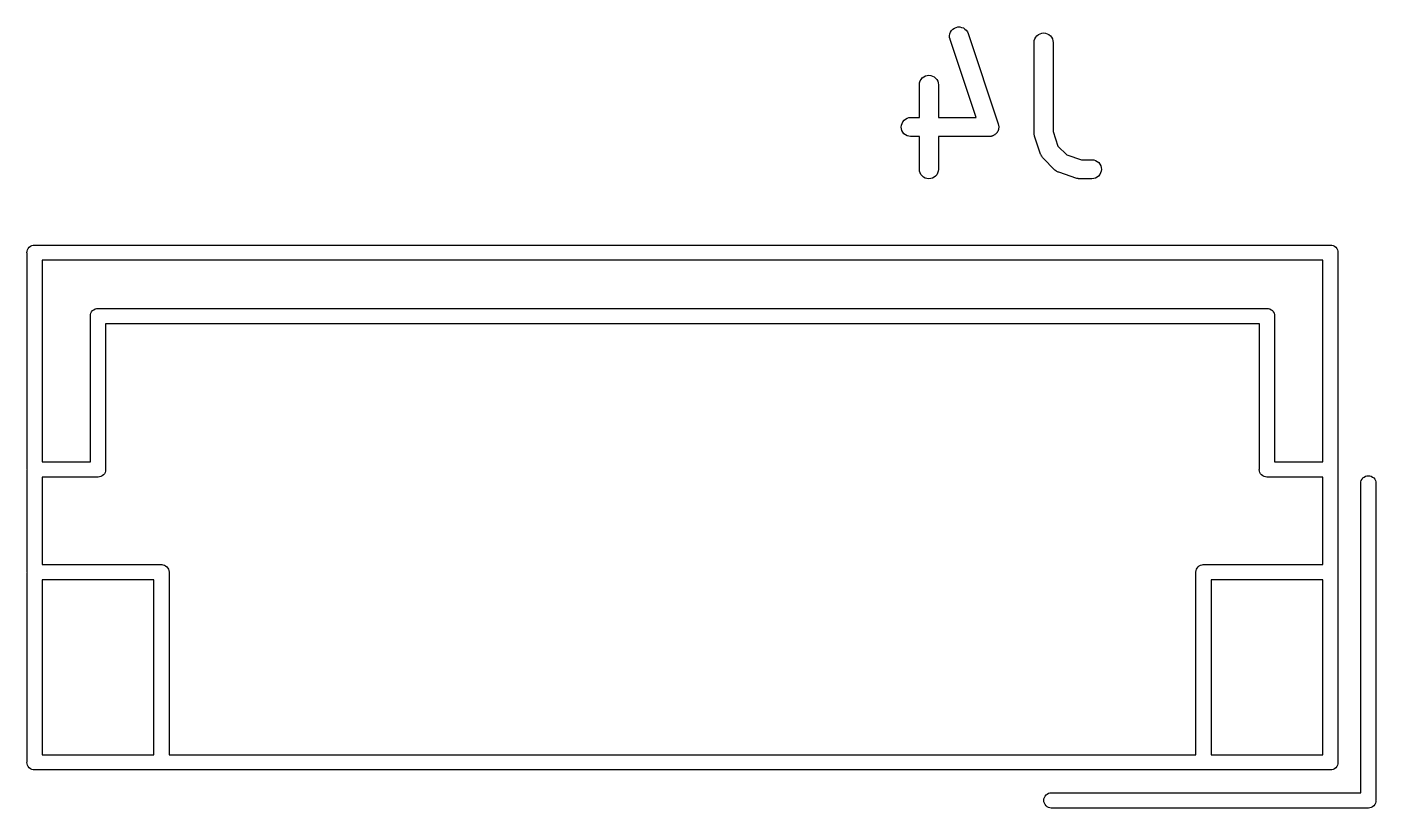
# Model space of a CAD drawing. Extents: x 60.5 to 142.6, y -115.4 to -60.2.
# Drawn here: x 69.95 to 80.6, y -115.42 to -109.26 of the extents above; entities that cross this region are included whole.
import ezdxf

# ---------------------------------------------------------------- set-up
doc = ezdxf.new("R2010")
doc.units = 0
doc.layers.add('BLACK', color=7, linetype='CONTINUOUS')

msp = doc.modelspace()

# ---------------------------------------------------------------- linework, layer by layer
at = {"layer": 'BLACK', "linetype": 'CONTINUOUS'}
for p, q in [((77.2479, -109.288), (77.258, -109.278)), ((77.258, -109.278), (77.27, -109.269)), ((77.27, -109.269), (77.2834, -109.263)), ((77.2834, -109.263), (77.2977, -109.26)), ((77.2977, -109.26), (77.3124, -109.26)), ((77.3124, -109.26), (77.3268, -109.263)), ((77.3268, -109.263), (77.3404, -109.268)), ((77.3404, -109.268), (77.3528, -109.276)), ((77.3528, -109.276), (77.3634, -109.286)), ((77.2319, -109.329), (77.2346, -109.314)), ((77.2321, -109.343), (77.2319, -109.329)), ((77.2352, -109.357), (77.2321, -109.343)), ((77.2346, -109.314), (77.2399, -109.301)), ((77.2355, -109.358), (77.2352, -109.357)), ((77.4407, -109.974), (77.2355, -109.358)), ((77.2399, -109.301), (77.2479, -109.288)), ((77.3634, -109.286), (77.3719, -109.298)), ((77.3719, -109.298), (77.3778, -109.311)), ((77.3778, -109.311), (77.6159, -110.025)), ((77.8983, -109.381), (77.9, -109.367)), ((77.8983, -109.382), (77.8983, -109.381)), ((77.8983, -110.097), (77.8983, -109.382)), ((77.9, -109.367), (77.9044, -109.353)), ((77.9044, -109.353), (77.9114, -109.34)), ((77.9114, -109.34), (77.9209, -109.329)), ((77.9209, -109.329), (77.9323, -109.32)), ((77.9323, -109.32), (77.9452, -109.313)), ((77.9452, -109.313), (77.9593, -109.309)), ((77.9593, -109.309), (77.9739, -109.307)), ((77.9739, -109.307), (77.9884, -109.309)), ((77.9884, -109.309), (78.0024, -109.313)), ((78.0024, -109.313), (78.0153, -109.32)), ((78.0153, -109.32), (78.0266, -109.33)), ((78.0266, -109.33), (78.0358, -109.341)), ((78.0358, -109.341), (78.0427, -109.354)), ((78.0427, -109.354), (78.0469, -109.368)), ((78.0469, -109.368), (78.0483, -109.382)), ((78.0483, -109.382), (78.0483, -110.084)), ((76.9936, -109.715), (76.9952, -109.7)), ((76.9952, -109.7), (76.9996, -109.686)), ((76.9996, -109.686), (77.0067, -109.673)), ((77.0067, -109.673), (77.0161, -109.662)), ((77.0161, -109.662), (77.0275, -109.653)), ((77.0275, -109.653), (77.0405, -109.646)), ((77.0405, -109.646), (77.0545, -109.642)), ((77.0545, -109.642), (77.0691, -109.641)), ((77.0691, -109.641), (77.0837, -109.642)), ((77.0837, -109.642), (77.0976, -109.647)), ((77.0976, -109.647), (77.1105, -109.654)), ((77.1105, -109.654), (77.1218, -109.663)), ((77.1218, -109.663), (77.131, -109.674)), ((77.131, -109.674), (77.1379, -109.687)), ((77.1379, -109.687), (77.1421, -109.701)), ((77.1421, -109.701), (77.1436, -109.716)), ((76.9936, -109.716), (76.9936, -109.715)), ((76.9936, -109.974), (76.9936, -109.716)), ((77.1436, -109.716), (77.1436, -109.974)), ((76.8522, -110.034), (76.8566, -110.02)), ((76.8566, -110.02), (76.8635, -110.007)), ((76.8635, -110.007), (76.8729, -109.996)), ((76.8729, -109.996), (76.8842, -109.987)), ((76.8842, -109.987), (76.8971, -109.98)), ((76.8971, -109.98), (76.9111, -109.975)), ((76.9111, -109.975), (76.9257, -109.974)), ((76.9257, -109.974), (76.9936, -109.974)), ((77.1436, -109.974), (77.4407, -109.974)), ((76.8507, -110.049), (76.8522, -110.034)), ((76.852, -110.063), (76.8507, -110.049)), ((76.8562, -110.077), (76.852, -110.063)), ((76.863, -110.09), (76.8562, -110.077)), ((76.8721, -110.102), (76.863, -110.09)), ((76.8833, -110.111), (76.8721, -110.102)), ((76.8962, -110.118), (76.8833, -110.111)), ((76.9101, -110.122), (76.8962, -110.118)), ((76.9247, -110.124), (76.9101, -110.122)), ((76.9257, -110.124), (76.9247, -110.124)), ((76.9936, -110.124), (76.9257, -110.124)), ((76.9936, -110.382), (76.9936, -110.124)), ((77.5448, -110.124), (77.1436, -110.124)), ((77.1436, -110.124), (77.1436, -110.382)), ((77.5492, -110.124), (77.5448, -110.124)), ((77.5537, -110.124), (77.5492, -110.124)), ((77.5565, -110.123), (77.5537, -110.124)), ((77.5593, -110.123), (77.5565, -110.123)), ((77.5636, -110.121), (77.5593, -110.123)), ((77.568, -110.12), (77.5636, -110.121)), ((77.5706, -110.119), (77.568, -110.12)), ((77.5733, -110.118), (77.5706, -110.119)), ((77.5773, -110.116), (77.5733, -110.118)), ((77.5814, -110.114), (77.5773, -110.116)), ((77.5837, -110.113), (77.5814, -110.114)), ((77.5863, -110.112), (77.5837, -110.113)), ((77.5897, -110.109), (77.5863, -110.112)), ((77.5934, -110.106), (77.5897, -110.109)), ((77.5954, -110.104), (77.5934, -110.106)), ((77.5976, -110.102), (77.5954, -110.104)), ((77.6005, -110.099), (77.5976, -110.102)), ((77.6036, -110.096), (77.6005, -110.099)), ((77.6051, -110.093), (77.6036, -110.096)), ((77.6069, -110.091), (77.6051, -110.093)), ((77.6091, -110.087), (77.6069, -110.091)), ((77.6115, -110.083), (77.6091, -110.087)), ((77.6125, -110.081), (77.6115, -110.083)), ((77.6139, -110.078), (77.6125, -110.081)), ((77.6152, -110.074), (77.6139, -110.078)), ((77.6169, -110.07), (77.6152, -110.074)), ((77.6159, -110.025), (77.6162, -110.026)), ((77.6162, -110.026), (77.6172, -110.031)), ((77.6174, -110.067), (77.6169, -110.07)), ((77.6172, -110.031), (77.6184, -110.035)), ((77.6182, -110.064), (77.6174, -110.067)), ((77.6187, -110.06), (77.6182, -110.064)), ((77.6184, -110.035), (77.6187, -110.038)), ((77.6187, -110.038), (77.6193, -110.041)), ((77.6195, -110.055), (77.6187, -110.06)), ((77.6193, -110.041), (77.6194, -110.045)), ((77.6194, -110.045), (77.6198, -110.05)), ((77.6198, -110.05), (77.6195, -110.052)), ((77.6195, -110.052), (77.6195, -110.055)), ((77.8987, -110.101), (77.8983, -110.097)), ((77.8988, -110.105), (77.8987, -110.101)), ((77.8995, -110.108), (77.8988, -110.105)), ((77.8998, -110.111), (77.8995, -110.108)), ((77.901, -110.115), (77.8998, -110.111)), ((77.9019, -110.119), (77.901, -110.115)), ((77.9022, -110.12), (77.9019, -110.119)), ((77.9498, -110.263), (77.9022, -110.12)), ((78.0483, -110.084), (78.0865, -110.199)), ((78.0865, -110.199), (78.1567, -110.269)), ((77.9507, -110.265), (77.9498, -110.263)), ((77.9513, -110.267), (77.9507, -110.265)), ((77.9537, -110.272), (77.9513, -110.267)), ((77.9558, -110.277), (77.9537, -110.272)), ((77.957, -110.278), (77.9558, -110.277)), ((77.9581, -110.28), (77.957, -110.278)), ((77.9613, -110.284), (77.9581, -110.28)), ((77.9642, -110.289), (77.9613, -110.284)), ((77.9658, -110.29), (77.9642, -110.289)), ((77.9672, -110.292), (77.9658, -110.29)), ((77.9679, -110.293), (77.9672, -110.292)), ((78.0632, -110.388), (77.9679, -110.293)), ((78.1567, -110.269), (78.2712, -110.307)), ((78.2712, -110.307), (78.3543, -110.307)), ((78.3543, -110.307), (78.3553, -110.307)), ((78.3553, -110.307), (78.3699, -110.309)), ((78.3699, -110.309), (78.3838, -110.313)), ((78.3838, -110.313), (78.3967, -110.32)), ((78.3967, -110.32), (78.4079, -110.33)), ((78.4079, -110.33), (78.417, -110.341)), ((78.417, -110.341), (78.4238, -110.354)), ((76.995, -110.397), (76.9936, -110.382)), ((76.9992, -110.411), (76.995, -110.397)), ((77.0061, -110.424), (76.9992, -110.411)), ((77.0154, -110.435), (77.0061, -110.424)), ((77.0266, -110.445), (77.0154, -110.435)), ((77.0395, -110.452), (77.0266, -110.445)), ((77.1096, -110.445), (77.0967, -110.452)), ((77.121, -110.436), (77.1096, -110.445)), ((77.1305, -110.425), (77.121, -110.436)), ((77.1375, -110.412), (77.1305, -110.425)), ((77.1419, -110.398), (77.1375, -110.412)), ((77.1436, -110.383), (77.1419, -110.398)), ((77.1436, -110.382), (77.1436, -110.383)), ((78.0649, -110.389), (78.0632, -110.388)), ((78.0664, -110.391), (78.0649, -110.389)), ((78.0705, -110.394), (78.0664, -110.391)), ((78.0745, -110.397), (78.0705, -110.394)), ((78.0764, -110.398), (78.0745, -110.397)), ((78.0782, -110.399), (78.0764, -110.398)), ((78.0828, -110.402), (78.0782, -110.399)), ((78.0874, -110.404), (78.0828, -110.402)), ((78.0895, -110.405), (78.0874, -110.404)), ((78.0915, -110.406), (78.0895, -110.405)), ((78.0925, -110.406), (78.0915, -110.406)), ((78.2353, -110.454), (78.0925, -110.406)), ((78.3958, -110.445), (78.3829, -110.452)), ((78.4071, -110.436), (78.3958, -110.445)), ((78.4165, -110.424), (78.4071, -110.436)), ((78.4234, -110.411), (78.4165, -110.424)), ((78.4278, -110.397), (78.4234, -110.411)), ((78.4238, -110.354), (78.428, -110.368)), ((78.4293, -110.383), (78.4278, -110.397)), ((78.428, -110.368), (78.4293, -110.383)), ((77.0535, -110.456), (77.0395, -110.452)), ((77.068, -110.457), (77.0535, -110.456)), ((77.0826, -110.456), (77.068, -110.457)), ((77.0967, -110.452), (77.0826, -110.456)), ((78.2394, -110.454), (78.2353, -110.454)), ((78.2435, -110.456), (78.2394, -110.454)), ((78.2466, -110.456), (78.2435, -110.456)), ((78.2496, -110.457), (78.2466, -110.456)), ((78.2538, -110.457), (78.2496, -110.457)), ((78.258, -110.457), (78.2538, -110.457)), ((78.259, -110.457), (78.258, -110.457)), ((78.3543, -110.457), (78.259, -110.457)), ((78.3689, -110.456), (78.3543, -110.457)), ((78.3829, -110.452), (78.3689, -110.456)), ((69.9919, -110.984), (70.0032, -110.981)), ((70.0032, -110.981), (70.0121, -110.98)), ((70.0121, -110.98), (70.0121, -110.98)), ((70.0121, -110.98), (70.015, -110.98)), ((70.015, -110.98), (70.0179, -110.98)), ((70.0179, -110.98), (80.2321, -110.98)), ((80.2321, -110.98), (80.235, -110.98)), ((80.235, -110.98), (80.2379, -110.98)), ((80.2379, -110.98), (80.2379, -110.98)), ((80.2379, -110.98), (80.2468, -110.981)), ((80.2468, -110.981), (80.2581, -110.984)), ((69.9547, -111.04), (69.9559, -111.028)), ((69.955, -111.043), (69.9547, -111.04)), ((69.955, -112.747), (69.955, -111.043)), ((69.9559, -111.028), (69.9593, -111.017)), ((69.9593, -111.017), (69.9649, -111.007)), ((69.9649, -111.007), (69.9724, -110.997)), ((69.9724, -110.997), (69.9815, -110.99)), ((69.9815, -110.99), (69.9919, -110.984)), ((80.2581, -110.984), (80.2685, -110.99)), ((80.2685, -110.99), (80.2776, -110.997)), ((80.2776, -110.997), (80.2851, -111.007)), ((80.2851, -111.007), (80.2907, -111.017)), ((80.2907, -111.017), (80.2941, -111.028)), ((80.2941, -111.028), (80.2953, -111.04)), ((80.2953, -111.04), (80.295, -111.043)), ((80.295, -111.043), (80.295, -112.747)), ((70.075, -111.1), (70.075, -112.69)), ((80.175, -111.1), (70.075, -111.1)), ((80.175, -112.69), (80.175, -111.1)), ((70.4593, -111.517), (70.4649, -111.507)), ((70.4649, -111.507), (70.4724, -111.497)), ((70.4724, -111.497), (70.4815, -111.49)), ((70.4815, -111.49), (70.4919, -111.484)), ((70.4919, -111.484), (70.5032, -111.481)), ((70.5032, -111.481), (70.5121, -111.48)), ((70.5121, -111.48), (70.515, -111.48)), ((70.515, -111.48), (70.5179, -111.48)), ((70.5179, -111.48), (79.7321, -111.48)), ((79.7321, -111.48), (79.735, -111.48)), ((79.735, -111.48), (79.7379, -111.48)), ((79.7379, -111.48), (79.7468, -111.481)), ((79.7468, -111.481), (79.7581, -111.484)), ((79.7581, -111.484), (79.7685, -111.49)), ((79.7685, -111.49), (79.7776, -111.497)), ((79.7776, -111.497), (79.7851, -111.507)), ((79.7851, -111.507), (79.7907, -111.517)), ((70.4547, -111.54), (70.4559, -111.528)), ((70.455, -111.543), (70.4547, -111.54)), ((70.455, -112.69), (70.455, -111.543)), ((70.4559, -111.528), (70.4593, -111.517)), ((70.575, -111.6), (70.575, -112.747)), ((79.675, -111.6), (70.575, -111.6)), ((79.675, -112.747), (79.675, -111.6)), ((79.7907, -111.517), (79.7941, -111.528)), ((79.7941, -111.528), (79.7953, -111.54)), ((79.7953, -111.54), (79.795, -111.543)), ((79.795, -111.543), (79.795, -112.69)), ((69.9547, -112.75), (69.955, -112.747)), ((69.955, -112.753), (69.9547, -112.75)), ((69.955, -113.557), (69.955, -112.753)), ((70.075, -112.69), (70.455, -112.69)), ((70.5651, -112.783), (70.5576, -112.793)), ((70.5707, -112.773), (70.5651, -112.783)), ((70.5741, -112.762), (70.5707, -112.773)), ((70.575, -112.753), (70.5741, -112.762)), ((70.575, -112.747), (70.5753, -112.75)), ((70.5753, -112.75), (70.575, -112.753)), ((70.575, -112.753), (70.575, -112.753)), ((79.6747, -112.75), (79.675, -112.747)), ((79.6759, -112.762), (79.6747, -112.75)), ((79.6793, -112.773), (79.6759, -112.762)), ((79.6849, -112.783), (79.6793, -112.773)), ((79.6924, -112.793), (79.6849, -112.783)), ((79.795, -112.69), (80.175, -112.69)), ((80.295, -112.747), (80.2953, -112.75)), ((80.2953, -112.75), (80.295, -112.753)), ((80.295, -112.753), (80.295, -113.557)), ((70.5121, -112.81), (70.075, -112.81)), ((70.075, -112.81), (70.075, -113.5)), ((70.515, -112.81), (70.5121, -112.81)), ((70.5268, -112.809), (70.515, -112.81)), ((70.5381, -112.806), (70.5268, -112.809)), ((70.5485, -112.8), (70.5381, -112.806)), ((70.5576, -112.793), (70.5485, -112.8)), ((79.7015, -112.8), (79.6924, -112.793)), ((79.7119, -112.806), (79.7015, -112.8)), ((79.7232, -112.809), (79.7119, -112.806)), ((79.735, -112.81), (79.7232, -112.809)), ((79.7379, -112.81), (79.735, -112.81)), ((80.175, -112.81), (79.7379, -112.81)), ((80.175, -113.5), (80.175, -112.81)), ((80.475, -112.857), (80.4759, -112.848)), ((80.475, -115.3), (80.475, -112.857)), ((80.4759, -112.848), (80.4793, -112.837)), ((80.4793, -112.837), (80.4849, -112.827)), ((80.4849, -112.827), (80.4924, -112.817)), ((80.4924, -112.817), (80.5015, -112.81)), ((80.5015, -112.81), (80.5119, -112.804)), ((80.5119, -112.804), (80.5232, -112.801)), ((80.5232, -112.801), (80.535, -112.8)), ((80.535, -112.8), (80.5468, -112.801)), ((80.5468, -112.801), (80.5581, -112.804)), ((80.5581, -112.804), (80.5685, -112.81)), ((80.5685, -112.81), (80.5776, -112.817)), ((80.5776, -112.817), (80.5851, -112.827)), ((80.5851, -112.827), (80.5907, -112.837)), ((80.5907, -112.837), (80.5941, -112.848)), ((80.5941, -112.848), (80.595, -112.857)), ((80.595, -112.857), (80.595, -115.357)), ((70.075, -113.5), (71.0121, -113.5)), ((71.0121, -113.5), (71.015, -113.5)), ((71.015, -113.5), (71.0179, -113.5)), ((71.0179, -113.5), (71.0179, -113.5)), ((71.0179, -113.5), (71.0268, -113.501)), ((71.0268, -113.501), (71.0381, -113.504)), ((71.0381, -113.504), (71.0485, -113.51)), ((71.0485, -113.51), (71.0576, -113.517)), ((71.0576, -113.517), (71.0651, -113.527)), ((71.0651, -113.527), (71.0707, -113.537)), ((79.1793, -113.537), (79.1849, -113.527)), ((79.1849, -113.527), (79.1924, -113.517)), ((79.1924, -113.517), (79.2015, -113.51)), ((79.2015, -113.51), (79.2119, -113.504)), ((79.2119, -113.504), (79.2232, -113.501)), ((79.2232, -113.501), (79.2321, -113.5)), ((79.2321, -113.5), (79.235, -113.5)), ((79.235, -113.5), (79.2379, -113.5)), ((79.2379, -113.5), (80.175, -113.5)), ((69.9547, -113.56), (69.955, -113.557)), ((69.955, -113.563), (69.9547, -113.56)), ((69.955, -115.057), (69.955, -113.563)), ((70.075, -113.62), (70.075, -115)), ((70.955, -113.62), (70.075, -113.62)), ((70.955, -115), (70.955, -113.62)), ((71.0707, -113.537), (71.0741, -113.548)), ((71.0741, -113.548), (71.0753, -113.56)), ((71.0753, -113.56), (71.075, -113.563)), ((71.075, -113.563), (71.075, -115)), ((79.1747, -113.56), (79.1759, -113.548)), ((79.175, -113.563), (79.1747, -113.56)), ((79.175, -115), (79.175, -113.563)), ((79.1759, -113.548), (79.1793, -113.537)), ((79.295, -113.62), (79.295, -115)), ((80.175, -113.62), (79.295, -113.62)), ((80.175, -115), (80.175, -113.62)), ((80.295, -113.557), (80.2953, -113.56)), ((80.2953, -113.56), (80.295, -113.563)), ((80.295, -113.563), (80.295, -115.057)), ((70.075, -115), (70.955, -115)), ((71.075, -115), (79.175, -115)), ((79.295, -115), (80.175, -115)), ((69.9547, -115.06), (69.955, -115.057)), ((69.9559, -115.072), (69.9547, -115.06)), ((69.9593, -115.083), (69.9559, -115.072)), ((69.9649, -115.093), (69.9593, -115.083)), ((69.9724, -115.103), (69.9649, -115.093)), ((69.9815, -115.11), (69.9724, -115.103)), ((69.9919, -115.116), (69.9815, -115.11)), ((70.0032, -115.119), (69.9919, -115.116)), ((70.015, -115.12), (70.0032, -115.119)), ((70.0179, -115.12), (70.015, -115.12)), ((71.0121, -115.12), (70.0179, -115.12)), ((71.015, -115.12), (71.0121, -115.12)), ((71.0179, -115.12), (71.015, -115.12)), ((79.2321, -115.12), (71.0179, -115.12)), ((79.235, -115.12), (79.2321, -115.12)), ((79.2379, -115.12), (79.235, -115.12)), ((80.2321, -115.12), (79.2379, -115.12)), ((80.235, -115.12), (80.2321, -115.12)), ((80.2468, -115.119), (80.235, -115.12)), ((80.2581, -115.116), (80.2468, -115.119)), ((80.2685, -115.11), (80.2581, -115.116)), ((80.2776, -115.103), (80.2685, -115.11)), ((80.2851, -115.093), (80.2776, -115.103)), ((80.2907, -115.083), (80.2851, -115.093)), ((80.2941, -115.072), (80.2907, -115.083)), ((80.295, -115.063), (80.2941, -115.072)), ((80.295, -115.057), (80.2953, -115.06)), ((80.2953, -115.06), (80.295, -115.063)), ((80.295, -115.063), (80.295, -115.063)), ((77.9759, -115.348), (77.9793, -115.337)), ((77.9793, -115.337), (77.9849, -115.327)), ((77.9849, -115.327), (77.9924, -115.317)), ((77.9924, -115.317), (78.0015, -115.31)), ((78.0015, -115.31), (78.0119, -115.304)), ((78.0119, -115.304), (78.0232, -115.301)), ((78.0232, -115.301), (78.0321, -115.3)), ((78.0321, -115.3), (80.475, -115.3)), ((77.9747, -115.36), (77.9759, -115.348)), ((77.9759, -115.372), (77.9747, -115.36)), ((77.9793, -115.383), (77.9759, -115.372)), ((77.9849, -115.393), (77.9793, -115.383)), ((77.9924, -115.403), (77.9849, -115.393)), ((78.0015, -115.41), (77.9924, -115.403)), ((78.0119, -115.416), (78.0015, -115.41)), ((78.0232, -115.419), (78.0119, -115.416)), ((78.0321, -115.42), (78.0232, -115.419)), ((80.5321, -115.42), (78.0321, -115.42)), ((80.535, -115.42), (80.5321, -115.42)), ((80.5468, -115.419), (80.535, -115.42)), ((80.5581, -115.416), (80.5468, -115.419)), ((80.5685, -115.41), (80.5581, -115.416)), ((80.5776, -115.403), (80.5685, -115.41)), ((80.5851, -115.393), (80.5776, -115.403)), ((80.5907, -115.383), (80.5851, -115.393)), ((80.5941, -115.372), (80.5907, -115.383)), ((80.595, -115.363), (80.5941, -115.372)), ((80.595, -115.357), (80.5953, -115.36)), ((80.5953, -115.36), (80.595, -115.363))]:
    msp.add_line(p, q, dxfattribs=at)

doc.saveas('drawing.dxf')
